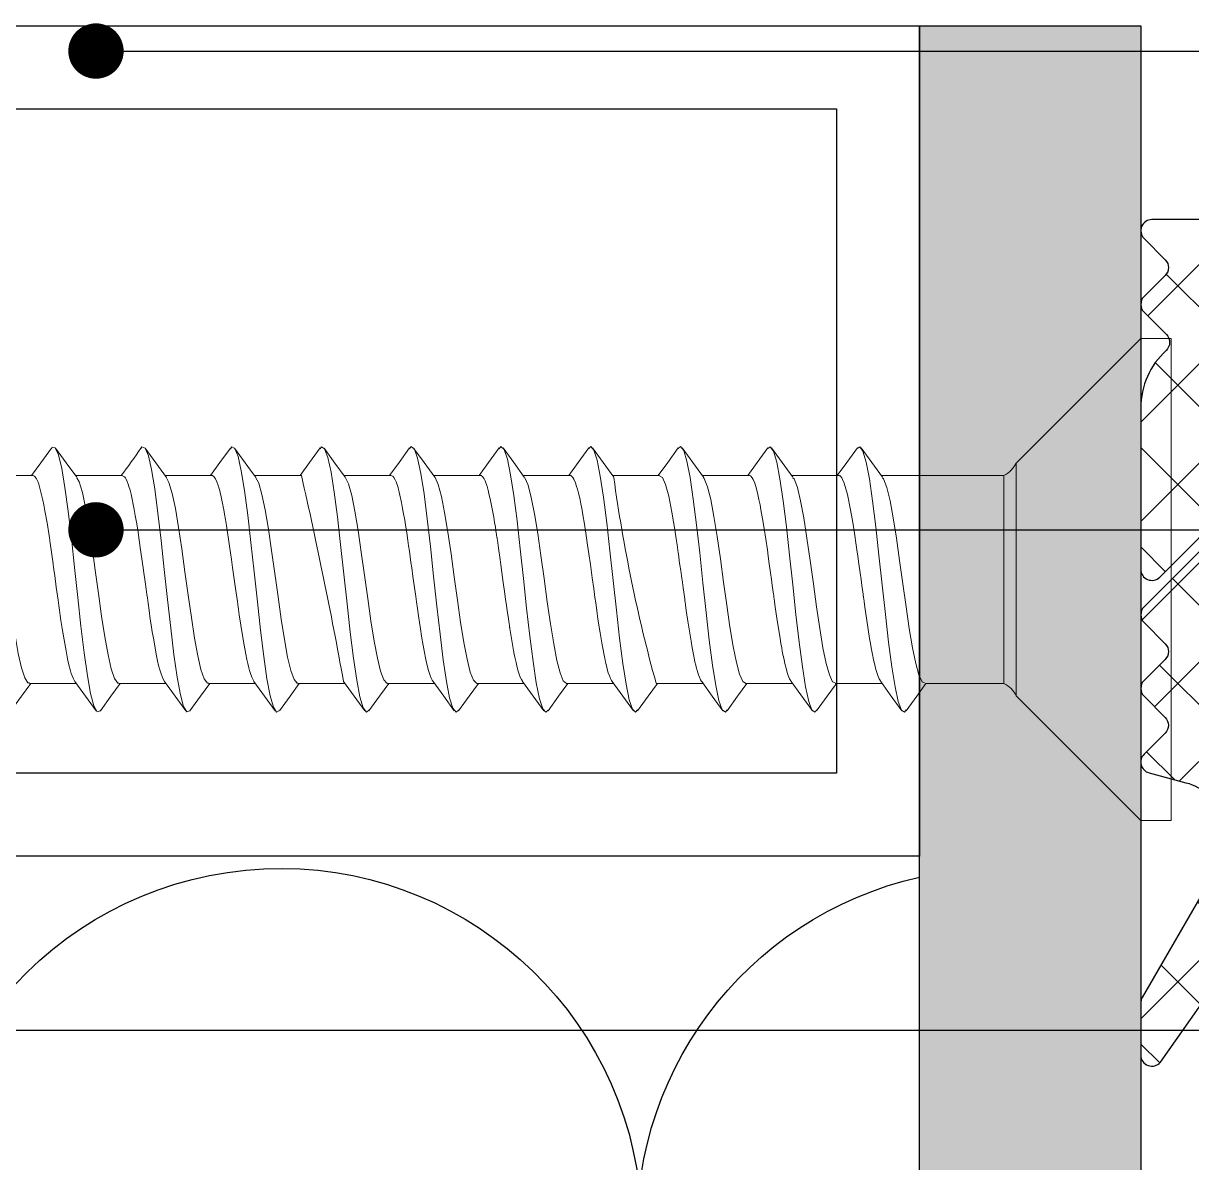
# Model space of a CAD drawing. Header units: millimetres. Extents: x 12 to 3612, y 18 to 315.
# Drawn here: x 3547.92 to 3569.03, y 164.72 to 185.3 of the extents above; entities that cross this region are included whole.
import ezdxf

# ---------------------------------------------------------------- set-up
doc = ezdxf.new("R2010")
doc.units = ezdxf.units.MM
doc.linetypes.add('SLD-Katı', pattern=[0])
doc.layers.add('ANTET', color=140, linetype='Continuous')
doc.styles.get("Standard").update_dxf_attribs({"font": 'arial.ttf'})
doc.dimstyles.new('ISO-25', dxfattribs={"dimtxt": 2.5, "dimasz": 2.5, "dimexe": 1.25, "dimexo": 0.625, "dimtad": 1, "dimtxsty": 'Standard', "dimcen": 2.5, "dimadec": 0, "dimazin": 0, "dimtfac": 1, "dimtmove": 0, "dimatfit": 3, "dimfxl": 1, "dimarcsym": 0})

# ---------------------------------------------------------------- blocks, each defined once
blk = doc.blocks.new('LEVHA2 - 4 mm')
blk.add_hatch(color=253).paths.add_polyline_path([(2692.224271056593, 382.6416888561657), (2696.224271056593, 382.6416888561657), (2696.224270310557, 299.6416884938867), (2774.224270201119, 299.6416884938867), (2774.224270201119, 295.6416884938867), (2692.224270310557, 295.6416884938867)])
blk.add_lwpolyline([(2692.224271056593, 382.6416888561657), (2696.224271056593, 382.6416888561657), (2696.224270310557, 299.6416884938867), (2774.224270201119, 299.6416884938867), (2774.224270201119, 295.6416884938867), (2692.224270310557, 295.6416884938867)], close=True)
blk = doc.blocks.new('F02009')
h = blk.add_hatch()
h.set_pattern_fill('ANSI37', color=35, scale=0.4, angle=270.0000000000002, style=0)
h.set_pattern_definition([(225.0000000000002, (-5080.076448159889, -10530.27135712576), (-0.8980256121069186, 0.8980256121069119), []), (135.0000000000002, (-5080.076448159889, -10530.27135712576), (0.8980256121069119, 0.8980256121069188), [])])
h.paths.add_polyline_path([(-2250.128475417669, 2744.60204995395, 0.668178637919301), (-2250.469896773906, 2744.743471310187), (-2250.85273948638, 2744.360628597713, -0.4142135623730998), (-2251.135582198855, 2744.360628597713), (-2251.51842491133, 2744.743471310187, 0.4142135623730965), (-2251.801267623805, 2744.743471310187), (-2252.205382814957, 2744.339356119033, -0.4276070770768783), (-2252.494513077004, 2744.345936535105, 0.2107675906840656), (-2253.528475417669, 2744.802049953951), (-2256.445632705194, 2744.802049953951, 0.6681786379193013), (-2256.587054061431, 2744.460628597712), (-2255.874922027076, 2743.748496563358, 0.1989123673796595), (-2255.521368636482, 2743.60204995395), (-2253.528475417669, 2743.60204995395, -1.650385117502885), (-2253.692605778999, 2743.287764239663, 0.2453926839566461), (-2254.102931682322, 2743.502049953951), (-2255.800048292923, 2743.502049953951, -0.1989123673796617), (-2255.94146964916, 2743.560628597714), (-2257.124312361635, 2744.743471310187, 0.4142135623731003), (-2257.407155074109, 2744.743471310187), (-2257.789997786584, 2744.360628597713, -0.414213562373098), (-2258.072840499059, 2744.360628597713), (-2258.455683211533, 2744.743471310187, 0.414213562373095), (-2258.738525924008, 2744.743471310187), (-2259.121368636483, 2744.360628597713, -0.4142135623731011), (-2259.404211348957, 2744.360628597713), (-2259.787054061432, 2744.743471310187, 0.577350269189628), (-2260.121660582927, 2744.65381376297), (-2260.300380285389, 2743.986822753066, -0.493145426031309), (-2261.766306111678, 2743.379616394384), (-2264.183623145721, 2744.775255034705, 0.1316524975873986), (-2264.283623145721, 2744.802049953951), (-2265.221784429962, 2744.802049953951, 0.7002075382097094), (-2265.350341951899, 2744.448841065327), (-2261.655905814857, 2741.848841065324, 0.1763269807084643), (-2261.52734829292, 2741.802049953951), (-2257.128475417669, 2741.802049953951, -0.4142135623730963), (-2256.928475417669, 2741.60204995395), (-2256.928475417669, 2740.60204995395, -0.4142135623730938), (-2257.128475417669, 2740.402049953949), (-2257.445632705195, 2740.402049953949, 0.6681786379193232), (-2257.587054061431, 2740.060628597714), (-2256.787054061432, 2739.260628597713, 0.1989123673796571), (-2256.645632705195, 2739.202049953949), (-2253.611318130143, 2739.202049953949, 0.1989123673796523), (-2253.469896773906, 2739.260628597713), (-2252.669896773907, 2740.060628597714, 0.6681786379193002), (-2252.811318130143, 2740.402049953949), (-2253.128475417669, 2740.402049953949, -0.4142135623731081), (-2253.328475417669, 2740.60204995395), (-2253.328475417669, 2741.60204995395, -0.4142135623730927), (-2253.128475417669, 2741.802049953951), (-2250.328475417669, 2741.802049953951, 0.4142135623730938), (-2250.128475417669, 2742.002049953951)])
h.paths.add_polyline_path([(-2255.928475417669, 2741.802049953951), (-2254.328475417669, 2741.802049953951, -0.4142135623730926), (-2254.128475417669, 2741.60204995395), (-2254.128475417669, 2740.60204995395, -0.4142135623730951), (-2254.328475417669, 2740.402049953949), (-2255.928475417669, 2740.402049953949, -0.4142135623730925), (-2256.128475417669, 2740.60204995395), (-2256.128475417669, 2741.60204995395, -0.414213562373093)], flags=16)
at = {"color": 35}
for points in [[(-2250.128475417669, 2744.60204995395, 0.668178637919301), (-2250.469896773906, 2744.743471310187), (-2250.85273948638, 2744.360628597713, -0.4142135623730998), (-2251.135582198855, 2744.360628597713), (-2251.51842491133, 2744.743471310187, 0.4142135623730965), (-2251.801267623805, 2744.743471310187), (-2252.205382814957, 2744.339356119033, -0.4276070770768783), (-2252.494513077004, 2744.345936535105, 0.2107675906840656), (-2253.528475417669, 2744.802049953951), (-2256.445632705194, 2744.802049953951, 0.6681786379193013), (-2256.587054061431, 2744.460628597712), (-2255.874922027076, 2743.748496563358, 0.1989123673796595), (-2255.521368636482, 2743.60204995395), (-2253.528475417669, 2743.60204995395, -1.650385117502885), (-2253.692605778999, 2743.287764239663, 0.2453926839566461), (-2254.102931682322, 2743.502049953951), (-2255.800048292923, 2743.502049953951, -0.1989123673796617), (-2255.94146964916, 2743.560628597714), (-2257.124312361635, 2744.743471310187, 0.4142135623731003), (-2257.407155074109, 2744.743471310187), (-2257.789997786584, 2744.360628597713, -0.414213562373098), (-2258.072840499059, 2744.360628597713), (-2258.455683211533, 2744.743471310187, 0.414213562373095), (-2258.738525924008, 2744.743471310187), (-2259.121368636483, 2744.360628597713, -0.4142135623731011), (-2259.404211348957, 2744.360628597713), (-2259.787054061432, 2744.743471310187, 0.577350269189628), (-2260.121660582927, 2744.65381376297), (-2260.300380285389, 2743.986822753066, -0.493145426031309), (-2261.766306111678, 2743.379616394384), (-2264.183623145721, 2744.775255034705, 0.1316524975873986), (-2264.283623145721, 2744.802049953951), (-2265.221784429962, 2744.802049953951, 0.7002075382097094), (-2265.350341951899, 2744.448841065327), (-2261.655905814857, 2741.848841065324, 0.1763269807084643), (-2261.52734829292, 2741.802049953951), (-2257.128475417669, 2741.802049953951, -0.4142135623730963), (-2256.928475417669, 2741.60204995395), (-2256.928475417669, 2740.60204995395, -0.4142135623730938), (-2257.128475417669, 2740.402049953949), (-2257.445632705195, 2740.402049953949, 0.6681786379193232), (-2257.587054061431, 2740.060628597714), (-2256.787054061432, 2739.260628597713, 0.1989123673796571), (-2256.645632705195, 2739.202049953949), (-2253.611318130143, 2739.202049953949, 0.1989123673796523), (-2253.469896773906, 2739.260628597713), (-2252.669896773907, 2740.060628597714, 0.6681786379193002), (-2252.811318130143, 2740.402049953949), (-2253.128475417669, 2740.402049953949, -0.4142135623731081), (-2253.328475417669, 2740.60204995395), (-2253.328475417669, 2741.60204995395, -0.4142135623730927), (-2253.128475417669, 2741.802049953951), (-2250.328475417669, 2741.802049953951, 0.4142135623730938), (-2250.128475417669, 2742.002049953951)], [(-2255.928475417669, 2741.802049953951), (-2254.328475417669, 2741.802049953951, -0.4142135623730926), (-2254.128475417669, 2741.60204995395), (-2254.128475417669, 2740.60204995395, -0.4142135623730951), (-2254.328475417669, 2740.402049953949), (-2255.928475417669, 2740.402049953949, -0.4142135623730925), (-2256.128475417669, 2740.60204995395), (-2256.128475417669, 2741.60204995395, -0.414213562373093)]]:
    blk.add_lwpolyline(points, format="xyb", close=True, dxfattribs=at)
blk = doc.blocks.new('PVC KUTU - 30x15')
at = {"color": 31}
for points in [[(2964.189555532731, -61.7031784937908), (2949.189555532731, -61.7031784937908), (2949.189555532731, -31.7031784937908), (2964.189555532731, -31.7031784937908)], [(2962.689555532731, -60.2031784937908), (2950.689555532731, -60.2031784937908), (2950.689555532731, -33.2031784937908), (2962.689555532731, -33.2031784937908)]]:
    blk.add_lwpolyline(points, close=True, dxfattribs=at)
blk = doc.blocks.new('V1 48 48')
at = {"color": 0, "linetype": 'SLD-Katı', "lineweight": 15}
for p, q in [((2668.287194448003, 420.2829626053808), (2668.287194448003, 421.1305052126072)), ((2672.043398021284, 420.3456108837081), (2672.043398021284, 419.4978757317881)), ((2668.287194448003, 418.6652124506995), (2668.287194448003, 419.5130006520922)), ((2672.043398021284, 418.7280631470016), (2672.043398021284, 417.8803717578521)), ((2668.287194448003, 417.0476695482525), (2668.287194448003, 417.8954965726725)), ((2672.043398021284, 417.1105256218507), (2672.043398021284, 416.2628673598906)), ((2668.287194448003, 415.4304071164197), (2668.287194448003, 416.2790907004555)), ((2672.043398021284, 415.4930044478856), (2672.043398021284, 414.6453622305044)), ((2668.287194448003, 413.81286817098), (2668.287194448003, 414.6605246979689)), ((2672.043398021284, 413.8755056608147), (2672.043398021284, 413.0278556792409)), ((2668.287194448003, 412.1953116634263), (2668.287194448003, 413.0430578002261)), ((2672.043398021284, 412.2580351545371), (2672.043398021284, 411.4103471861613)), ((2668.287194448003, 410.577595709954), (2668.287194448003, 411.4255974338525)), ((2672.043398021284, 410.6405986446048), (2672.043398021284, 409.7928365613252)), ((2668.287194448003, 408.9604084972284), (2668.287194448003, 409.8080868908569)), ((2672.043398021284, 409.0231764932173), (2672.043398021284, 408.1753356396775)), ((2668.287194448003, 407.3425929187629), (2668.287194448003, 408.1906010676103)), ((2672.043398021284, 407.4057198220571), (2672.043398021284, 406.5578285322754)), ((2668.287194448003, 405.7250889876841), (2668.287194448003, 406.5730971365315)), ((2672.043398021284, 405.7882158909783), (2672.043398021284, 404.9403246011966)), ((2668.287194448003, 402.7404898855252), (2668.287194448003, 404.9556024749186)), ((2672.043398021284, 402.7404898855252), (2672.043398021284, 404.1467241333685)), ((2672.043398021284, 402.7404898855252), (2668.287194448003, 402.7404898855252)), ((2668.062541124242, 402.5158365617644), (2665.812541124242, 400.2658365617644)), ((2672.268051345045, 402.5158365617644), (2668.062541124242, 402.5158365617644)), ((2672.268051345045, 402.5158365617644), (2674.518051345045, 400.2658365617644)), ((2665.812541124242, 399.7158365617652), (2665.812541124242, 400.2658365617644)), ((2674.518051345045, 400.2658365617644), (2665.812541124242, 400.2658365617644)), ((2674.518051345045, 399.7158365617652), (2674.518051345045, 400.2658365617644)), ((2674.518051345045, 399.7158365617652), (2665.812541124242, 399.7158365617652))]:
    blk.add_line(p, q, dxfattribs=at)
at = {"color": 0, "linetype": 'SLD-Katı', "lineweight": 15, "flags": 128}
for points in [[(2668.331069034481, 421.106023953253), (2668.394731614005, 421.0667458383818), (2668.579638705448, 421.0084126012325), (2668.84184710971, 420.9518214667469), (2669.174934055443, 420.8927123388175), (2669.555337982011, 420.8350389027337), (2669.965056911713, 420.7779213434351), (2670.389732986174, 420.7187417941127), (2670.797825734184, 420.6618035127817), (2671.176310478394, 420.6039293604526), (2671.50585879915, 420.544874033254), (2671.763720658412, 420.4883688439618), (2671.943858763209, 420.4298855814991), (2672.033829101727, 420.3711477668994), (2672.031836306257, 420.3456108837081)], [(2672.53826516343, 420.6809054270011), (2672.273829444616, 420.4893044939008), (2672.043398021284, 420.321757984696)], [(2667.792603275741, 419.9476752345477), (2668.057411763753, 420.1395425871415), (2668.287194448003, 420.3066277319117)], [(2668.289373754638, 420.2829626053808), (2668.293615857097, 420.2619212123768), (2668.30919498423, 420.2437625382681), (2668.323174620337, 420.2326079891905), (2668.349611193405, 420.2163238055123), (2668.395108927758, 420.1949099872331), (2668.447572652191, 420.1751949364166), (2668.658504609185, 420.1181724934891), (2668.731976509278, 420.1022812738988), (2668.818862315212, 420.0846250489863), (2668.928861632443, 420.0636958789933), (2669.141440317571, 420.0266020880335), (2669.335357112962, 419.995720292753), (2669.412356578637, 419.9840791629645), (2669.510590584235, 419.9697106099898), (2669.675088418548, 419.9463347168212), (2669.801173990949, 419.9288125479775), (2669.886113520953, 419.9171441034591), (2669.912720604844, 419.9135050278214), (2669.928639963692, 419.9113293832656), (2669.932578745494, 419.9107903476429), (2669.933541699712, 419.9106580264952), (2669.933771495586, 419.9106261650877), (2669.933788421753, 419.9106237901847), (2669.933792243625, 419.9106232522849), (2669.93379409311, 419.9106229917084), (2669.933795002491, 419.9106228635137), (2669.933802861469, 419.910621755389), (2669.933815647396, 419.9106199525609), (2669.933841219283, 419.9106163469069), (2669.934250375398, 419.9105586567957), (2669.935887111008, 419.9103279030892), (2669.939161111636, 419.9098664280259), (2669.991633104029, 419.9024886928828), (2670.096946886837, 419.8877663475473), (2670.307888679763, 419.8584541566797), (2670.539168047358, 419.8262420999563), (2670.635876740517, 419.8127473256513), (2670.718609712642, 419.8013132024616), (2670.816789581794, 419.7874566523869), (2670.908686383702, 419.7740733002488), (2671.049571950973, 419.7525797602161), (2671.255252597377, 419.7189939620885), (2671.45823846505, 419.6824468459972), (2671.601748010778, 419.6537911088076), (2671.708950836823, 419.6301336187357), (2671.814456910882, 419.6028895819995), (2671.863777909266, 419.587925287552), (2671.90946235292, 419.5720661423838), (2671.960715922176, 419.5506249059586), (2671.994827326263, 419.5323944789443), (2672.008532868644, 419.5224776358586)], [(2667.804273350274, 419.9480629917616), (2667.776325726298, 419.9332313557316), (2667.786321740573, 419.8768006471046), (2667.916921041686, 419.8178408742156), (2668.160779957181, 419.7597189118906), (2668.502814215769, 419.7029810165791), (2668.933935206531, 419.6438249270227), (2669.422835770889, 419.5864264419793), (2669.94888879588, 419.5290440652152), (2670.491220176918, 419.4698860467192), (2671.009912442104, 419.4131386426398), (2671.490126908777, 419.3550292552213), (2671.905234409452, 419.2960637165406), (2672.227592377392, 419.2396302241432), (2672.449869263825, 419.1809769007632), (2672.556003044889, 419.1223961565197), (2672.541633991555, 419.0659360532632), (2672.535376217485, 419.0632000341734)], [(2668.321141182104, 419.488316778748), (2668.057226976342, 419.6802181501516), (2667.792408048801, 419.8720947075817)], [(2668.329865125099, 419.4884411835928), (2668.405332132291, 419.4449163567724), (2668.596217950038, 419.3867943944474), (2668.863952631854, 419.3300564991359), (2669.201421871814, 419.27090040958), (2669.584119317322, 419.2135019245361), (2669.995898651491, 419.1561195477721), (2670.420420219421, 419.0969615292761), (2670.826437760334, 419.0402141251961), (2671.202335975819, 418.9821047377782), (2671.527270311553, 418.9231391990975), (2671.779602953125, 418.8667057067), (2671.953594972842, 418.8080523833205), (2672.036673475622, 418.7494716390765), (2672.032408588002, 418.7280631470016)], [(2672.009271785244, 419.5226904789147), (2672.273146412779, 419.3308151678584), (2672.537932494329, 419.1389643283505)], [(2672.538107089896, 419.0632865528023), (2672.273286034064, 418.8714091636984), (2672.043398021284, 418.7042485714433)], [(2668.296188177457, 418.6652124506995), (2668.312012292919, 418.6238347450535), (2668.328380742902, 418.6116162814096), (2668.353694362248, 418.5967190816332), (2668.398803357714, 418.5759028025705), (2668.446644775798, 418.5579889337987), (2668.484195669754, 418.5459128468974), (2668.551023264126, 418.5271077103835), (2668.626766094399, 418.5082011694958), (2668.903070845831, 418.4508731205906), (2669.009835355158, 418.4315609622086), (2669.128232977061, 418.4112728786763), (2669.268459491804, 418.3885839686291), (2669.453484474344, 418.360517912764), (2669.630005295751, 418.3353718282428), (2669.712281908345, 418.3238721951448), (2669.794300176466, 418.3124606928641), (2669.875859898734, 418.3011373214008), (2669.956774011348, 418.2899020807549), (2670.045908113015, 418.2774968241483), (2670.210484110791, 418.2546212140924), (2670.341155681292, 418.2364455601196), (2670.437639587154, 418.2229698622295), (2670.500255339914, 418.2141941204231), (2670.591677049626, 418.2014509800638), (2670.726796167939, 418.1826251815137), (2670.880651980265, 418.1607625407023), (2670.986703511749, 418.1448473477258), (2671.109713069799, 418.1253151314559), (2671.227909868075, 418.1058433358662), (2671.544682621381, 418.0481895221969), (2671.635715122186, 418.0292254420069), (2671.718592050161, 418.0103882906665), (2671.778366645799, 417.995359251423), (2671.873809966296, 417.967116302063), (2671.964951050432, 417.9310546882684), (2672.007325511614, 417.9048810578479)], [(2667.803248485732, 418.3289522961063), (2667.773013969863, 418.3115668816131), (2667.791757253161, 418.2550668488361), (2667.931073141461, 418.196015942739), (2668.182442423072, 418.1381279466273), (2668.531537136716, 418.0812015194265), (2668.968084204348, 418.0220225421722), (2669.459793005584, 417.9648911641898), (2669.988377884468, 417.907232627113), (2670.530291159833, 417.8481202159783), (2671.046321807597, 417.7915219305619), (2671.523024474328, 417.7331999828129), (2671.932078909632, 417.6743480496129), (2672.247368210793, 417.6179440829806), (2672.461681899438, 417.5591440967742), (2672.558993408597, 417.5007437239879), (2672.536465461181, 417.4456391441731)], [(2668.321279083159, 417.8707121918005), (2668.057372033181, 418.0626101778439), (2667.792555850566, 418.2544834513687)], [(2668.328087849419, 417.8709170327006), (2668.416409993164, 417.8230914252963), (2668.613174711728, 417.7652034291846), (2668.886436116791, 417.7082770019833), (2669.228152735274, 417.649098024729), (2669.613048388675, 417.5919666467466), (2670.026809586004, 417.5343081096703), (2670.451003872713, 417.4751956985356), (2670.85493797527, 417.4185974131187), (2671.228087253722, 417.3602754653703), (2671.548283422182, 417.3014235321702), (2671.795082912603, 417.2450195655374), (2671.96284156776, 417.186219579331), (2672.039014247214, 417.1278192065447), (2672.033480058319, 417.1105256218507)], [(2672.009358683585, 417.9051231799817), (2672.273225990097, 417.7132542562226), (2672.538002377305, 417.5214097846933)], [(2672.537976456695, 417.4456878825745), (2672.273172165953, 417.2538236434557), (2672.043398021284, 417.0867446187285)], [(2667.791687325189, 416.7119980996686), (2668.05530207433, 416.9029983187538), (2668.287194448003, 417.0715647477346)], [(2668.289474380033, 417.0476695482525), (2668.288111232846, 417.0397745692662), (2668.307208621073, 417.0105343536429), (2668.322881088472, 416.9978823528386), (2668.349785722565, 416.9813221551108), (2668.402392428052, 416.9570325396353), (2668.451629632593, 416.9389119874722), (2668.488653100356, 416.926960498623), (2668.500709278841, 416.9232981529403), (2668.507840734532, 416.9211780730866), (2668.50947761275, 416.9206963828451), (2668.509806094165, 416.9206001251459), (2668.509837011764, 416.9205911219105), (2668.509844785805, 416.9205888794718), (2668.509845928765, 416.9205885541928), (2668.509846164469, 416.9205884875814), (2668.509846220269, 416.9205884718481), (2668.509854617568, 416.9205861059258), (2668.509878611018, 416.9205793460387), (2668.50997459693, 416.9205523062915), (2668.510358734348, 416.9204441441011), (2668.513442986875, 416.9195786621772), (2668.538826711216, 416.9126430052725), (2668.59331698811, 416.8987087500636), (2668.673441906542, 416.8799991979922), (2668.761702186276, 416.8611404514904), (2668.817552347425, 416.8498878217019), (2668.854905007659, 416.8425684277668), (2668.909982000707, 416.8321089497431), (2668.984538081733, 416.8185093876309), (2669.080642165201, 416.8017697414293), (2669.190866000075, 416.7834530371115), (2669.565982644281, 416.7269410244367), (2669.686516493952, 416.71006547363), (2669.80723978938, 416.6932178889033), (2669.951346033564, 416.673144689566), (2670.118715827657, 416.6498458756187), (2670.332223831027, 416.6201169893761), (2670.486935483375, 416.5985117277905), (2670.564660471288, 416.5876426712734), (2670.6102163467, 416.5813463773338), (2670.611127748748, 416.5812233003576), (2670.611571864669, 416.5811634364654), (2670.611791026946, 416.5811339231677), (2670.611899884238, 416.5811192711817), (2670.61195413193, 416.5811119713539), (2670.61196090441, 416.5811110601016), (2670.611972244043, 416.5811095343629), (2670.612021643226, 416.5811028877088), (2670.612120440609, 416.5810895942564), (2670.618440734313, 416.5802384113435), (2670.631064912714, 416.5785336710355), (2670.656245511435, 416.5751146924849), (2670.70631875839, 416.5682387436464), (2670.805179110817, 416.5543348790234), (2671.179418842472, 416.4966374059145), (2671.350321925653, 416.4672950187542), (2671.517955366007, 416.4358198744321), (2671.611805469049, 416.4166036124857), (2671.68531651309, 416.4006455436365), (2671.762309754379, 416.3820701725731), (2671.811980218738, 416.3686166521229), (2671.867809912871, 416.351567976375), (2671.929340899271, 416.3292814030683), (2672.003419811217, 416.291800312551), (2672.008278346033, 416.2873001520534)], [(2667.806271079828, 416.7124744977214), (2667.770344363624, 416.6899268746347), (2667.797841118941, 416.6333154341464), (2667.94582848534, 416.5741973268018), (2668.204575231207, 416.5165656795907), (2668.560732694698, 416.4594091965369), (2669.002528982904, 416.4002314364452), (2669.497024978216, 416.3433259344247), (2670.027939354268, 416.2854132936), (2670.56921436692, 416.226370504764), (2671.082572679567, 416.1698793836322), (2671.555557913048, 416.1113678320048), (2671.958405949424, 416.0526531685218), (2672.266619294965, 415.9962365176484), (2672.472864384555, 415.9373134631346), (2672.561342954854, 415.8791165225052), (2672.532567609369, 415.8279484632385)], [(2668.318394681691, 416.2571885631146), (2668.42796005635, 416.2012728093591), (2668.630499643938, 416.1436411621476), (2668.909289568544, 416.0864846790937), (2669.255115127477, 416.0273069190021), (2669.642192517065, 415.9704014169815), (2670.05777717847, 415.9124887761573), (2670.481471851295, 415.8534459873208), (2670.883314125988, 415.796954866189), (2671.253553503507, 415.7384433145621), (2671.568891479546, 415.6797286510787), (2671.810152113322, 415.6233120002057), (2671.971594898806, 415.5643889456919), (2672.040853405145, 415.5061920050621), (2672.035048154414, 415.4930044478856)], [(2672.009545657992, 416.2874826379725), (2672.273304761852, 416.0956938511135), (2672.537970656394, 415.903928835392)], [(2672.537902379923, 415.8281303289145), (2672.273089421541, 415.6362605155537), (2672.043398021284, 415.4692407178236)], [(2667.790464892862, 415.0935826542832), (2668.054249440344, 415.2847073475587), (2668.287194448003, 415.4540255497818)], [(2667.80562342797, 415.09409401428), (2667.768314118181, 415.068312854457), (2667.804573408241, 415.0115480691638), (2667.961180025166, 414.952386783199), (2668.22716714742, 414.8950330087355), (2668.590390246731, 414.8376057690243), (2669.037254637072, 414.7784533293102), (2669.534518708494, 414.7217321518892), (2670.067557090888, 414.6635878224488), (2670.607974544808, 414.6046385769287), (2671.118649403415, 414.5482125247954), (2671.587713703501, 414.4895345780642), (2671.984207506065, 414.430980664471), (2672.285335223307, 414.3745091360538), (2672.483412577398, 414.3154867730395), (2672.56305471976, 414.2575160552037), (2672.529322166823, 414.2103283689898)], [(2668.318729374684, 414.6375985088839), (2668.062366396984, 414.8239768112812), (2667.792952567761, 415.0191889391826)], [(2668.318764230557, 414.6379601484623), (2668.439976804753, 414.5794622657559), (2668.648183952884, 414.5221084912923), (2668.93250465609, 414.4646812515816), (2669.282297381113, 414.405528811867), (2669.67154154189, 414.3488076344456), (2670.088788815, 414.2906633050061), (2670.511812215258, 414.2317140594855), (2670.911553958514, 414.1752880073527), (2671.278724140977, 414.1166100606215), (2671.589088203659, 414.0580561470279), (2671.82480240929, 414.0015846186107), (2671.979851723916, 413.9425622555968), (2672.04219332599, 413.8845915377606), (2672.037109128601, 413.8755056608147)], [(2672.009822587357, 414.6697756991034), (2672.27352112414, 414.47803444086), (2672.538119940508, 414.2863166319639)], [(2672.537909902563, 414.2106318400197), (2672.273194357105, 414.0188316703188), (2672.043398021284, 413.8517369425304)], [(2667.789495547119, 413.4753401040889), (2668.053465958884, 413.6666081559947), (2668.287194448003, 413.8364919942728)], [(2668.289912686741, 413.81286817098), (2668.291592135087, 413.7955098955895), (2668.302866439942, 413.7799438321649), (2668.326102916454, 413.7606268869631), (2668.366875608049, 413.7375590599841), (2668.402976659961, 413.7217042519237), (2668.438616152133, 413.7082996389154), (2668.471201020136, 413.6973452209586), (2668.509969872437, 413.6855077097471), (2668.532437185053, 413.679183137403), (2668.532443452477, 413.6791814524213), (2668.532449719976, 413.6791797674382), (2668.532462255198, 413.6791763974675), (2668.532487326534, 413.6791696575101), (2668.532537472783, 413.6791561775276), (2668.532637779582, 413.6791292172934), (2668.53283845038, 413.6790752957486), (2668.533240020745, 413.6789674483521), (2668.534044076286, 413.6787517363346), (2668.535655844508, 413.6783202433994), (2668.538893992632, 413.6774569819281), (2668.545428599758, 413.6757293565829), (2668.5587299586, 413.6722696962811), (2668.586252269592, 413.6653327372305), (2668.644900325526, 413.651388265343), (2668.775963093535, 413.623217106423), (2668.847019362488, 413.6091263183625), (2668.950679083185, 413.5896724381141), (2669.092029041495, 413.5648554656764), (2669.219632314058, 413.5437989682277), (2669.325669795762, 413.5271182223623), (2669.461048349144, 413.5068839853807), (2669.558485506838, 413.4930672229125), (2669.657782740399, 413.479112336332), (2669.758635670902, 413.4650193256389), (2669.860735150695, 413.4507881908326), (2669.959068745971, 413.4370658160815), (2670.110626940079, 413.4159523758858), (2670.312271268747, 413.3878639814507), (2670.475523010358, 413.365073301291), (2670.570357612771, 413.3518791063807), (2670.693255969235, 413.3349701290731), (2670.824540641075, 413.3163570219631), (2670.944206602685, 413.2987617485933), (2671.056971232708, 413.2814481825631), (2671.189936755957, 413.2600005656309), (2671.358495421823, 413.2308942627433), (2671.485428082689, 413.2071789408474), (2671.582319815026, 413.1877746755031), (2671.69806843334, 413.1629649363326), (2671.808714979536, 413.1346707137754), (2671.899833081123, 413.1054950048242), (2671.948881750332, 413.0859245054589), (2671.987919502243, 413.0663946579339), (2672.010483692522, 413.0517088788761)], [(2667.804821629958, 413.4758733217973), (2667.766919953031, 413.4467263072638), (2667.811953661278, 413.3897664413785), (2667.977120242334, 413.3305860577434), (2668.250278801409, 413.2734929481326), (2668.620498734354, 413.2157929730402), (2669.072246092594, 413.1566899226996), (2669.57226080915, 413.1001112768777), (2670.107214903207, 413.0417579798036), (2670.646556657296, 412.9829260726351), (2671.154536344487, 412.9265229085759), (2671.619478629643, 412.8677019977677), (2672.009476038172, 412.8093320993485), (2672.303505960804, 412.7527635723222), (2672.493322861304, 412.6936657942956), (2672.564132225814, 412.6359437909132), (2672.526629884327, 412.5926394590911)], [(2668.317600885665, 413.0209565305081), (2668.054985041561, 413.2118418840332), (2667.791547040791, 413.4027100741814)], [(2668.320596318094, 413.0209951563243), (2668.323166654743, 413.0168419239353), (2668.452454353023, 412.9576615403003), (2668.666275097767, 412.9005684306899), (2668.956072723181, 412.8428684555975), (2669.309687696485, 412.7837654052569), (2669.701084983976, 412.727186759435), (2670.119831821646, 412.6688334623609), (2670.542013194697, 412.610001555192), (2670.939645234483, 412.5535983911327), (2671.303588820991, 412.494777480325), (2671.608867691338, 412.4364075819058), (2671.839025945384, 412.3798390548791), (2671.987609212067, 412.3207412768525), (2672.043036767058, 412.26301927347), (2672.039658060584, 412.2580351545371)], [(2672.010171897602, 413.0520145418209), (2672.273814148889, 412.8603190861636), (2672.538347880247, 412.6686468087887)], [(2672.537788835466, 412.5930404142068), (2672.273216973757, 412.4013439386235), (2672.043398021284, 412.2342335127933)], [(2667.788808159662, 411.8573034017213), (2668.052959458215, 412.0487149206501), (2668.287194448003, 412.2189697186527)], [(2668.290379895458, 412.1953116634263), (2668.288499477078, 412.1858853188751), (2668.293780215685, 412.1740999549497), (2668.304661990726, 412.1605811665841), (2668.322952868621, 412.1453289537785), (2668.350628200687, 412.1283433165318), (2668.385897655146, 412.1113598699649), (2668.420907031405, 412.0972642977849), (2668.452406043902, 412.0860565999919), (2668.487755350333, 412.0746598177784), (2668.498520133072, 412.0713980706864), (2668.504086110746, 412.0697607529364), (2668.5040920662, 412.0697590493355), (2668.504098021732, 412.0697573457342), (2668.504109933024, 412.0697539385269), (2668.50413375653, 412.0697471240992), (2668.504181407227, 412.0697334951883), (2668.504276723355, 412.0697062371464), (2668.50446741455, 412.0696517201814), (2668.504849032655, 412.0695426827237), (2668.505613211484, 412.0693245937027), (2668.507145337587, 412.0688883592384), (2668.510224647309, 412.0680156646149), (2668.51644336598, 412.0662693725931), (2668.529120140675, 412.0627731774489), (2668.555422360837, 412.055766342758), (2668.611748857926, 412.0416948957663), (2668.738659267744, 412.0133208913421), (2669.043714665022, 411.9556484407308), (2669.135252222733, 411.9400932645567), (2669.216073555162, 411.9268740589614), (2669.284633918436, 411.9159908239453), (2669.362079857203, 411.9040459162579), (2669.406920359132, 411.8973569423724), (2669.406931964546, 411.8973552605744), (2669.406943569996, 411.897353578775), (2669.406966780999, 411.8973502151712), (2669.407013203419, 411.8973434879435), (2669.40710604992, 411.8973300334114), (2669.407291749564, 411.8973031240384), (2669.407663175408, 411.8972493040574), (2669.408406133265, 411.8971416591544), (2669.409892473164, 411.8969263495856), (2669.412866845816, 411.8964956513946), (2669.418822331401, 411.8956339388001), (2669.43076001426, 411.8939092487631), (2669.454740225715, 411.8904548092955), (2669.503103936765, 411.8835256927864), (2669.60131443812, 411.8695865094724), (2669.802608466285, 411.8413843416611), (2669.899116862094, 411.8279109841897), (2670.038867273363, 411.8084313846925), (2670.221968867359, 411.7829455431706), (2670.385934332553, 411.760113087797), (2670.524303284375, 411.7408293723329), (2670.63711224094, 411.7250943967788), (2670.728210996485, 411.7123099702258), (2670.806407293882, 411.7011722352117), (2670.872061269437, 411.6916811917363), (2670.925569078158, 411.6838368397994), (2670.997655993451, 411.6730882105417), (2671.016854468985, 411.6701839332213), (2671.022338219222, 411.6693493038879), (2671.025098577814, 411.6689263474391), (2671.026281472333, 411.6687425623736), (2671.028143808938, 411.668452362283), (2671.033901655801, 411.667552717026), (2671.053489088992, 411.6644764462121), (2671.124061181713, 411.6532159833828), (2671.233494699036, 411.6351449589511), (2671.375670243497, 411.6102633729161), (2671.448344240015, 411.5967903044216), (2671.512908878337, 411.5843272438901), (2671.569893071303, 411.5728741913213), (2671.619841013757, 411.562431146715), (2671.66329706646, 411.5529981100717), (2671.755302396637, 411.5312921817467), (2671.824906051707, 411.5124145341629), (2671.876101289333, 411.4963651673188), (2671.929329338829, 411.4767299082641), (2671.972648706165, 411.4571516851729), (2672.00581606379, 411.4376304980442), (2672.009706649952, 411.43401589939)], [(2667.803826955517, 411.8578409055312), (2667.766158106189, 411.825168684135), (2667.819980885653, 411.7679722574662), (2667.993641159661, 411.7087968829219), (2668.273948343914, 411.6519231322304), (2668.651046697101, 411.5939725574576), (2669.107488127458, 411.5349428987938), (2669.61023757486, 411.4784648043815), (2670.146896545373, 411.4199255377753), (2670.684945904115, 411.3612346063101), (2671.190217909462, 411.3048121192624), (2671.650839798924, 411.2458718669714), (2672.03420449148, 411.187709003897), (2672.321121860477, 411.13100148477), (2672.502592148687, 411.071852286917), (2672.564579471871, 411.0144011625766), (2672.524591967463, 410.9750273000222)], [(2668.316680962221, 411.4041667632569), (2668.053871978104, 411.5951751926145), (2667.790265240082, 411.7861650913587)], [(2668.322770555505, 411.4041158553755), (2668.329450137493, 411.3950477400231), (2668.465386456848, 411.3358723654787), (2668.6848029419, 411.2789986147873), (2668.979984798889, 411.2210480400149), (2669.337274158233, 411.1620183813507), (2669.730812115187, 411.1055402869388), (2670.150893481619, 411.0470010203321), (2670.57206320438, 410.9883100888669), (2670.967575747891, 410.9318876018187), (2671.328137451627, 410.8729473495282), (2671.628224420707, 410.8147844864538), (2671.852815170221, 410.7580769673268), (2671.994864946385, 410.6989277694743), (2672.043386858541, 410.6414766451335), (2672.042688873552, 410.6405986446048)], [(2672.010570603107, 411.4342154071815), (2672.274166392123, 411.2425596845692), (2672.538643139834, 411.0509269490094)], [(2672.537735539579, 410.9754980271287), (2672.273305389092, 410.7839033911878), (2672.043398021284, 410.6167306033221)], [(2667.788386199582, 410.2394685573158), (2668.052713532444, 410.4310206607552), (2668.287194448003, 410.6014612220033)], [(2668.289022888259, 410.577595709954), (2668.289263655026, 410.5657092904089), (2668.298491203715, 410.549802186039), (2668.307419241499, 410.5403771528404), (2668.311812128447, 410.536483883056), (2668.321741035687, 410.5286725231485), (2668.35365569325, 410.5091758240073), (2668.420863374248, 410.4797354999314), (2668.485648998361, 410.4578195407057), (2668.535471372326, 410.4433523658454), (2668.584276380505, 410.4305735863209), (2668.650710356415, 410.4148113747815), (2668.730692692717, 410.3974187649105), (2668.799037207199, 410.3835281694137), (2668.85226189974, 410.373139588291), (2668.915904574928, 410.3610362449267), (2668.996668394336, 410.3463488386701), (2669.169006534886, 410.3170026477246), (2669.369244078994, 410.2855161527523), (2669.548424215014, 410.2593358172076), (2669.701471935467, 410.2378366228281), (2669.897059236658, 410.2105490442577), (2670.137952043297, 410.1771171745872), (2670.33007505052, 410.1503739281416), (2670.492569067015, 410.1276855643832), (2670.588266388276, 410.1143795468884), (2670.680701945032, 410.1016844742667), (2670.77968013997, 410.0877756744244), (2670.876782062608, 410.0737516461359), (2670.958096284605, 410.0616613353955), (2671.131848426974, 410.0345005214708), (2671.345397748354, 409.9982276149376), (2671.43470971593, 409.9818730988532), (2671.506170506265, 409.968147597961), (2671.561604164348, 409.9570511122606), (2671.590091103945, 409.9512435129604), (2671.662445856623, 409.9357832267069), (2671.752750725064, 409.9144998693414), (2671.809924330813, 409.8992680498332), (2671.852487537622, 409.8865460536886), (2671.908047264972, 409.8674339289209), (2671.955555304917, 409.8478514486337), (2671.993020591205, 409.8283513410433), (2672.007919289244, 409.8186321770095), (2672.011155490644, 409.8161129507362)], [(2667.802546232954, 410.2399878876445), (2667.766024382164, 410.2036388297356), (2667.828653554926, 410.1461672410569), (2668.010734354138, 410.0870209755935), (2668.298170169686, 410.0303249908707), (2668.682022286851, 409.972146281526), (2669.142965393437, 409.9132139178569), (2669.648434997413, 409.856794262429), (2670.186585738962, 409.7980922720312), (2670.723127739024, 409.7395657646721), (2671.225678567902, 409.6830817690166), (2671.681784659721, 409.62404595818), (2672.058386303536, 409.5661128759602), (2672.33817367917, 409.509224553809), (2672.511217883904, 409.4500480007464), (2672.56440014566, 409.3928701927271), (2672.523262129192, 409.3575188347913)], [(2668.316855868169, 409.786526226475), (2668.053424213379, 409.9780127252552), (2667.789200715847, 410.1694764009635)], [(2672.010991357515, 409.8163980607787), (2672.27455537451, 409.6247719345347), (2672.538988802828, 409.4331687090412)], [(2672.537783879412, 409.3580289744145), (2672.273471358102, 409.1665186799651), (2672.043398021284, 408.9992285303892)], [(2667.788211624035, 408.6218268344833), (2668.052708789811, 408.8135130507076), (2668.287194448003, 408.9839661230735)], [(2668.291740951018, 408.9604084972284), (2668.323685742861, 408.9097409641959), (2668.452147770291, 408.8511023757183), (2668.663929456868, 408.7944252099846), (2668.950562956235, 408.7372081002209), (2669.30044487484, 408.6785347564082), (2669.300618893969, 408.6785077548598), (2669.300759670765, 408.6784859271065), (2669.301019918499, 408.6784456088972), (2669.30151290877, 408.6783693388834), (2669.302483417273, 408.67821951612), (2669.304504294475, 408.6779085242224), (2669.309032827545, 408.6772146252761), (2669.32006715251, 408.675533695166), (2669.34928361167, 408.6711231539962), (2669.432697873011, 408.6587545847551), (2669.542673416746, 408.64284408599), (2669.688039256977, 408.6223419519688), (2669.753004808439, 408.613281622569), (2669.826928392885, 408.6029701181847), (2669.909894960168, 408.5914074388161), (2670.001917800407, 408.5785935844633), (2670.102911737481, 408.5645285551259), (2670.218205110876, 408.5484760632198), (2670.315353343048, 408.5349472209969), (2670.394233502433, 408.5239420284565), (2670.478500625265, 408.5121660828017), (2670.522425761533, 408.5060683489341), (2670.522438299148, 408.5060666420891), (2670.522450836747, 408.5060649352436), (2670.522475911895, 408.506061521548), (2670.522526061993, 408.506054694144), (2670.522626361397, 408.506041039283), (2670.522826957031, 408.5060137293476), (2670.523228135601, 408.5059591086247), (2670.524030441883, 408.5058498637713), (2670.525634850475, 408.5056313604323), (2670.528842847532, 408.5051942992254), (2670.535255527108, 408.5043199586962), (2670.548067356138, 408.5025704051754), (2670.573634720863, 408.4990678082863), (2670.624526943163, 408.4920486551196), (2670.725203550148, 408.4779545112269), (2670.921039196905, 408.4495428732102), (2671.282287788141, 408.3918261962476), (2671.403125676095, 408.3702292163025), (2671.492120224136, 408.3533475006452), (2671.553282877291, 408.3411810492757), (2671.589855425806, 408.3337298621946), (2671.655384111984, 408.3199157899526), (2671.716348497552, 408.3059721656946), (2671.772561842004, 408.2918989894206), (2671.823851957787, 408.277696261131), (2671.850101672198, 408.2697473324511), (2671.887735398583, 408.2573366073593), (2671.932513532774, 408.2404640858563), (2671.978483805121, 408.2191297679424), (2672.006599456812, 408.2020853627928), (2672.010627391473, 408.1987802887766)], [(2667.800890062073, 408.6222930319072), (2667.766517374581, 408.5820939959303), (2667.83796960828, 408.5243531304573), (2668.028390970529, 408.4652600347313), (2668.322938175562, 408.4086999899118), (2668.713413283032, 408.3503159124848), (2669.178662437716, 408.2915046161379), (2669.686838781668, 408.2351012103472), (2670.226266195221, 408.1762599593631), (2670.761087887219, 408.1179211048302), (2671.260902873876, 408.0613334959057), (2671.712301018049, 408.0022260381347), (2672.082015407351, 407.9445451788274), (2672.354652592644, 407.8874344797882), (2672.519198045037, 407.8282546730998), (2672.563592394708, 407.7713104153358), (2672.523207608573, 407.7405075282668)], [(2668.316543563978, 408.1692664875595), (2668.052829899115, 408.3609663090474), (2667.788345011829, 408.552641041802)], [(2672.010817954764, 408.1990235324956), (2672.274355053591, 408.0074143917718), (2672.538767324938, 407.8158279123445)], [(2668.326363908315, 408.169151488165), (2668.343531197527, 408.1514286130141), (2668.492587619663, 408.0923355172881), (2668.723150787647, 408.0357754724691), (2669.028803587127, 407.9773913950416), (2669.392987382367, 407.9185800986947), (2669.790773359467, 407.8621766929041), (2670.213021784309, 407.8033354419204), (2670.631664981416, 407.744996587387), (2671.022905926028, 407.688408978463), (2671.3762475445, 407.629301520692), (2671.665649444741, 407.5716206613843), (2671.879062072929, 407.5145099623455), (2672.007863569371, 407.4553301556566), (2672.038138623901, 407.4057198220571)], [(2672.538497076588, 407.7410432211868), (2672.273992559607, 407.5493911958788), (2672.043398021284, 407.3817274901562)], [(2667.788263718282, 407.0043640760296), (2668.052921547309, 407.1961738433574), (2668.287194448003, 407.366481684734)], [(2668.28743646022, 407.3425929187629), (2668.288362808632, 407.3336622054367), (2668.29204765951, 407.324383661783), (2668.297068105817, 407.3166070859279), (2668.307200423149, 407.305559837615), (2668.310859642069, 407.3022891651567), (2668.31294652853, 407.300520460497), (2668.312948655116, 407.30051866948), (2668.31295078179, 407.300516878463), (2668.312955035398, 407.300513296429), (2668.312963543662, 407.3005061323611), (2668.312980564374, 407.3004918042261), (2668.31301462254, 407.3004631479598), (2668.313082805837, 407.3004058354413), (2668.313219440272, 407.3002912104635), (2668.313493780426, 407.3000619607401), (2668.314046745121, 407.2996034622261), (2668.315169806068, 407.2986864689265), (2668.317484405316, 407.2968524972421), (2668.322387107444, 407.2931846135325), (2668.333283044004, 407.2858490847498), (2668.359405429175, 407.2711789817286), (2668.428659797014, 407.2418425938631), (2668.528928061325, 407.2101552603363), (2668.629714807853, 407.1846480060585), (2668.722764236269, 407.1641592316955), (2668.815744215407, 407.1452598671326), (2668.905860904082, 407.1279499123689), (2669.070192793281, 407.0985343884518), (2669.242931422562, 407.070074871815), (2669.631754060191, 407.0126814874284), (2669.748088476338, 406.9964580720116), (2669.885322757896, 406.9773331320584), (2670.043479285368, 406.9553066675689), (2670.169145608668, 406.9378215727802), (2670.272680521302, 406.9234214748249), (2670.353856002482, 406.9121063737034), (2670.433856136282, 406.9009180910848), (2670.455222536765, 406.8979269158544), (2670.461276816448, 406.8970820697587), (2670.463149115197, 406.8968223320908), (2670.464252062585, 406.8966710513423), (2670.464264663497, 406.8966693489201), (2670.464277264397, 406.8966676464966), (2670.464302466152, 406.8966642416458), (2670.464352869499, 406.8966574319306), (2670.464453675528, 406.8966438124448), (2670.464655284934, 406.8966165732509), (2670.465058493124, 406.8965620939753), (2670.465864866955, 406.8964531318743), (2670.46747744388, 406.8962351934688), (2670.470701910516, 406.8957992598444), (2670.47714806077, 406.894927165346), (2670.490028956111, 406.8931820673502), (2670.515742943757, 406.8896882353574), (2670.566962289734, 406.8826860273703), (2670.668427872942, 406.8686234353931), (2670.866372291688, 406.840265547422), (2671.233868161455, 406.7826189554139), (2671.325699889842, 406.7667273631328), (2671.400075634511, 406.7533000276635), (2671.458514631244, 406.7423369490066), (2671.519249619139, 406.730512812544), (2671.550816235733, 406.724233253909), (2671.550824799477, 406.7242315684675), (2671.550833363158, 406.7242298830247), (2671.550850490331, 406.7242265121349), (2671.550884743917, 406.724219770339), (2671.550953248056, 406.7242062866808), (2671.551090244197, 406.7241793191015), (2671.551364187923, 406.724125382887), (2671.551911881115, 406.7240175062357), (2671.553006490095, 406.7238017360464), (2671.555192595575, 406.7233701281193), (2671.55955233376, 406.7225066420747), (2671.568221736806, 406.7207785892188), (2671.585358802345, 406.7173181604426), (2671.618814562798, 406.7103800106311), (2671.682364098771, 406.6964345419724), (2671.795352983658, 406.6682669285133), (2671.844070111619, 406.6541101184362), (2671.902300431004, 406.634659606375), (2671.962061367331, 406.6099153923301), (2672.000234034849, 406.5888707962908), (2672.010147436901, 406.5813199472195)], [(2667.798764921419, 407.0047425541425), (2667.767640934014, 406.9605196292646), (2667.847926451268, 406.90253167633), (2668.046601735758, 406.8435157392087), (2668.348245763142, 406.7870496296518), (2668.745207108622, 406.7284832231676), (2669.214563724546, 406.669816603835), (2669.725434362291, 406.613387236936), (2670.265921637344, 406.5544303752604), (2670.798812362013, 406.496302152465), (2671.295875487616, 406.4395689618627), (2671.742377053512, 406.3804138654073), (2672.105086234013, 406.3230073396589), (2672.370550209905, 406.2656329807814), (2672.526531144556, 406.2064740264486), (2672.562152035493, 406.1497218183204), (2672.523498130869, 406.1232069370158)], [(2668.316407029723, 406.5518697080747), (2668.052424755567, 406.7437771494206), (2667.787690070883, 406.9356572619299)], [(2668.327325444897, 406.5517519251757), (2668.351325130802, 406.5296071588868), (2668.506842488325, 406.4705912217655), (2668.742960846839, 406.4141251122091), (2669.053690888806, 406.3555587057244), (2669.421089887788, 406.2968920863918), (2669.820984881379, 406.2404627194933), (2670.244062935633, 406.1815058578172), (2670.66119462648, 406.1233776350218), (2671.050281492589, 406.06664444442), (2671.399790208964, 406.0074893479646), (2671.683708631153, 405.9500828222153), (2671.891506275203, 405.8927084633383), (2672.013603710941, 405.8335495090055), (2672.035868531066, 405.7882324046045)], [(2672.010719535761, 406.5815928990069), (2672.248539997575, 406.408645695964), (2672.53858061375, 406.198460981248)], [(2672.538761689575, 406.1237332893788), (2672.274298763672, 405.9321099032727), (2672.043398021284, 405.7642280644473)], [(2667.788263718282, 405.3868601449508), (2668.052921547309, 405.5786699122787), (2668.287194448003, 405.7489777536553)], [(2668.28743646022, 405.7250889876841), (2668.288362808632, 405.7161582743579), (2668.29204765951, 405.7068797307043), (2668.297068105817, 405.6991031548491), (2668.307200423149, 405.6880559065362), (2668.310859642069, 405.6847852340779), (2668.31294652853, 405.6830165294182), (2668.312948655116, 405.6830147384012), (2668.31295078179, 405.6830129473842), (2668.312955035398, 405.6830093653502), (2668.312963543662, 405.6830022012823), (2668.312980564374, 405.6829878731473), (2668.31301462254, 405.682959216881), (2668.313082805837, 405.6829019043626), (2668.313219440272, 405.6827872793847), (2668.313493780426, 405.6825580296613), (2668.314046745121, 405.6820995311473), (2668.315169806068, 405.6811825378477), (2668.317484405316, 405.6793485661633), (2668.322387107444, 405.6756806824537), (2668.333283044004, 405.668345153671), (2668.359405429175, 405.6536750506498), (2668.428659797014, 405.6243386627843), (2668.528928061325, 405.5926513292575), (2668.629714807853, 405.5671440749798), (2668.722764236269, 405.5466553006167), (2668.815744215407, 405.5277559360538), (2668.905860904082, 405.5104459812901), (2669.070192793281, 405.481030457373), (2669.242931422562, 405.4525709407362), (2669.631754060191, 405.3951775563496), (2669.748088476338, 405.3789541409328), (2669.885322757896, 405.3598292009797), (2670.043479285368, 405.3378027364902), (2670.169145608668, 405.3203176417014), (2670.272680521302, 405.3059175437461), (2670.353856002482, 405.2946024426246), (2670.433856136282, 405.283414160006), (2670.455222536765, 405.2804229847757), (2670.461276816448, 405.2795781386799), (2670.463149115197, 405.279318401012), (2670.464252062585, 405.2791671202635), (2670.464264663497, 405.2791654178413), (2670.464277264397, 405.2791637154178), (2670.464302466152, 405.279160310567), (2670.464352869499, 405.2791535008519), (2670.464453675528, 405.2791398813661), (2670.464655284934, 405.2791126421721), (2670.465058493124, 405.2790581628965), (2670.465864866955, 405.2789492007955), (2670.46747744388, 405.27873126239), (2670.470701910516, 405.2782953287656), (2670.47714806077, 405.2774232342672), (2670.490028956111, 405.2756781362714), (2670.515742943757, 405.2721843042787), (2670.566962289734, 405.2651820962915), (2670.668427872942, 405.2511195043144), (2670.866372291688, 405.2227616163432), (2671.233868161455, 405.1651150243351), (2671.325699889842, 405.149223432054), (2671.400075634511, 405.1357960965847), (2671.458514631244, 405.1248330179278), (2671.519249619139, 405.1130088814652), (2671.550816235733, 405.1067293228302), (2671.550824799477, 405.1067276373888), (2671.550833363158, 405.1067259519459), (2671.550850490331, 405.1067225810561), (2671.550884743917, 405.1067158392602), (2671.550953248056, 405.106702355602), (2671.551090244197, 405.1066753880227), (2671.551364187923, 405.1066214518082), (2671.551911881115, 405.1065135751569), (2671.553006490095, 405.1062978049677), (2671.555192595575, 405.1058661970405), (2671.55955233376, 405.1050027109959), (2671.568221736806, 405.10327465814), (2671.585358802345, 405.0998142293638), (2671.618814562798, 405.0928760795523), (2671.682364098771, 405.0789306108936), (2671.795352983658, 405.0507629974345), (2671.844070111619, 405.0366061873574), (2671.902300431004, 405.0171556752962), (2671.962061367331, 404.9924114612513), (2672.000234034849, 404.9713668652121), (2672.010147436901, 404.9638160161408)], [(2667.798764921419, 405.3872386230637), (2667.767640934014, 405.3430156981858), (2667.847926451268, 405.2850277452512), (2668.046601735758, 405.2260118081299), (2668.348245763142, 405.1695456985731), (2668.745207108622, 405.1109792920888), (2669.214563724546, 405.0523126727562), (2669.725434362291, 404.9958833058572), (2670.265921637344, 404.9369264441816), (2670.798812362013, 404.8787982213862), (2671.295875487616, 404.822065030784), (2671.742377053512, 404.7629099343285), (2672.105086234013, 404.7055034085802), (2672.370550209905, 404.6481290497027), (2672.526531144556, 404.5889700953699), (2672.562152035493, 404.5322178872416), (2672.523498130869, 404.505703005937)], [(2668.316407029723, 404.9343657769959), (2668.052424755567, 405.1262732183418), (2667.787690070883, 405.3181533308511)], [(2668.327325444897, 404.9342479940969), (2668.351325130802, 404.9121032278081), (2668.506842488325, 404.8530872906867), (2668.742960846839, 404.7966211811304), (2669.053690888806, 404.7380547746457), (2669.421089887788, 404.6793881553131), (2669.820984881379, 404.6229587884145), (2670.244062935633, 404.5640019267385), (2670.66119462648, 404.5058737039431), (2671.050281492589, 404.4491405133413), (2671.399790208964, 404.3899854168858), (2671.683708631153, 404.3325788911366), (2671.891506275203, 404.2752045322595), (2672.013603710941, 404.2160455779267), (2672.035868531066, 404.1707284735257)], [(2672.010719535761, 404.9640889679281), (2672.248539997575, 404.7911417648852), (2672.53858061375, 404.5809570501692)], [(2672.538761689575, 404.5062293583001), (2672.274298763672, 404.3146059721939), (2672.043398021284, 404.1467241333685)]]:
    blk.add_lwpolyline(points, dxfattribs=at)
at = {"color": 0, "linetype": 'SLD-Katı', "lineweight": 15}
for centre, radius, start, end in [((2663.995554733624, 424.0957886665919), 6.903590330874548, 303.3727252545822, 308.4369680056292), ((2661.402306512996, 407.2778159354875), 11.33265840258331, 52.37884579188727, 55.67485660674267), ((2687.129507676306, 498.1031819351656), 84.79258179212893, 257.1614548834494, 259.7284381147722), ((2664.432569392694, 381.4093316719286), 28.64281816576874, 74.59574808853576, 82.18962720138387), ((2667.850540900929, 402.9524901088375), 0.4853971722784723, 295.8970962134064, 334.1029037865935), ((2672.480051568357, 402.9524901088375), 0.4853971722784723, 205.8970962134063, 244.1029037865937)]:
    blk.add_arc(centre, radius, start, end, dxfattribs=at)
blk = doc.blocks.new('T.Y.G1')
at = {"layer": 'ANTET', "color": 0}
for centre, end in [((2668.039007535863, 361.9710994200727), 77.38557087127539), ((2681.007584836761, 361.9710994200709), 173.2337406105048)]:
    blk.add_arc(centre, 6.529768078833841, 355.7127916509671, end, dxfattribs=at)

msp = doc.modelspace()

# ---------------------------------------------------------------- block references
at = {"rotation": 90.00000000000001}
for name, p in [('LEVHA2 - 4 mm', (3863.750974390114, -2588.971409342801)), ('PVC KUTU - 30x15', (3502.406107402438, -2778.936694674413)), ('F02009', (6312.911335850185, 2431.881337149974))]:
    msp.add_blockref(name, p, dxfattribs=at)
at = {"xscale": -1, "rotation": 89.99999999999982}
msp.add_blockref('V1 48 48', (3968.375122457991, 2845.418157843641), dxfattribs=at)
at = {"xscale": -1}
msp.add_blockref('T.Y.G1', (6233.574322987402, -198.4694727109838), dxfattribs=at)

# ---------------------------------------------------------------- leaders
at = {"color": 0, "ltscale": 0.5}
for points in [[(3549.233015801878, 184.7974187640846), (3592.262366285499, 184.7974187640839)], [(3549.233015801877, 176.148583027878), (3592.262366285498, 176.1485830278774)], [(3523.88136568548, 167.1098867153601), (3592.262366285499, 167.1098867153594)]]:
    msp.add_leader(points, dimstyle='ISO-25', override={"dimscale": 2, "dimasz": 0.5, "dimclre": 140, "dimldrblk": 'Dot'}, dxfattribs=at)

doc.saveas('drawing.dxf')
